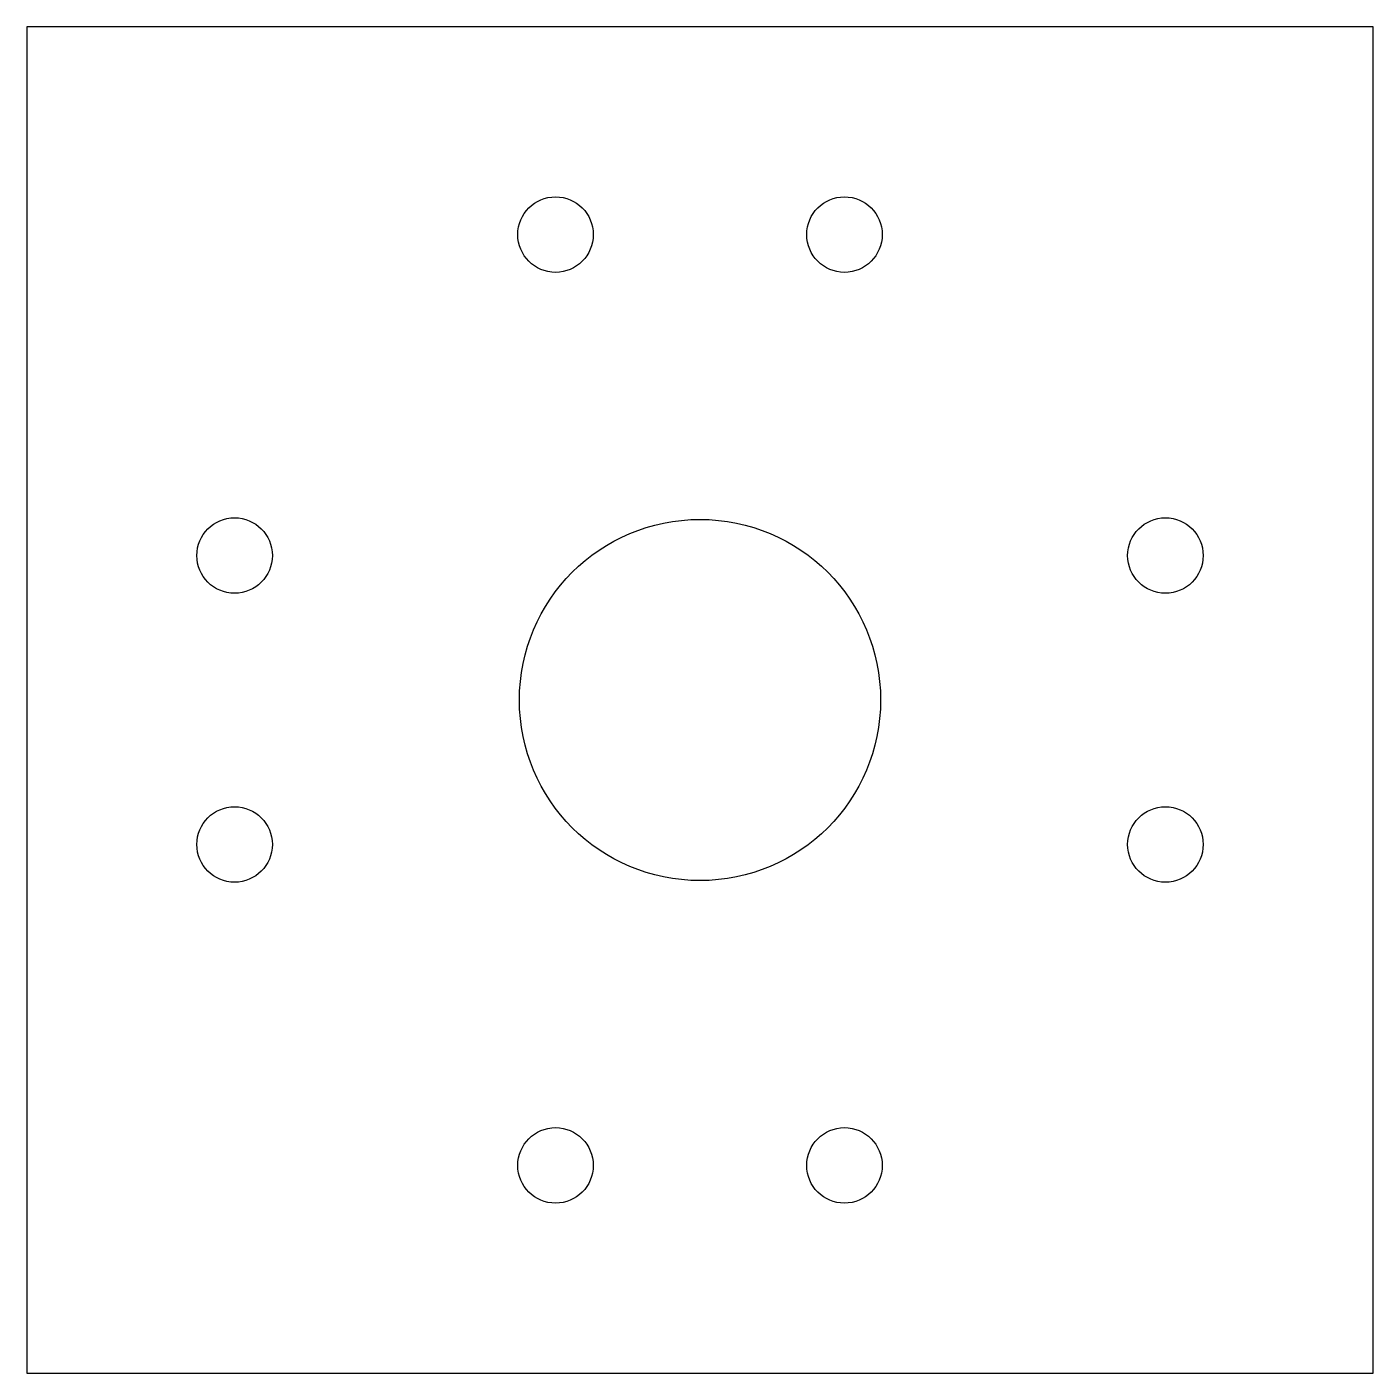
# Model space of a CAD drawing. Header units: millimetres. Extents: x -20.5 to 20.5, y -20.5 to 20.5.
import ezdxf

# ---------------------------------------------------------------- set-up
doc = ezdxf.new("R2010")
doc.units = ezdxf.units.MM

msp = doc.modelspace()

# ---------------------------------------------------------------- linework, layer by layer
msp.add_lwpolyline([(20.5, -20.5), (20.5, 20.5), (-20.5, 20.5), (-20.5, -20.5)], close=True)
for centre, radius in [((-4.4, 14.175), 1.15), ((4.4, 14.175), 1.15), ((-14.175, 4.4), 1.15), ((0, 0), 5.5), ((14.175, 4.4), 1.15), ((-14.175, -4.4), 1.15), ((14.175, -4.4), 1.15), ((-4.4, -14.175), 1.15), ((4.4, -14.175), 1.15)]:
    msp.add_circle(centre, radius)

doc.saveas('drawing.dxf')
